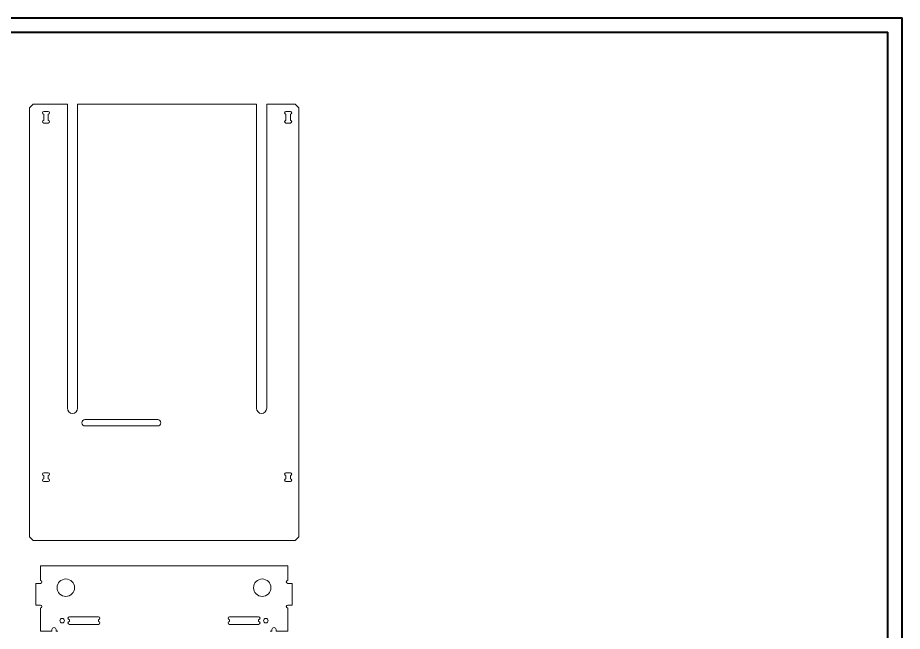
# Model space of a CAD drawing. Header units: millimetres. Extents: x 0 to 1189, y 0 to 841.
# Drawn here: x 581 to 1189, y 419 to 841 of the extents above; entities that cross this region are included whole.
import ezdxf

# ---------------------------------------------------------------- set-up
doc = ezdxf.new("R2010")
doc.units = ezdxf.units.MM

msp = doc.modelspace()

# ---------------------------------------------------------------- linework, layer by layer
at = {"color": 7, "linetype": 'Continuous', "lineweight": 40}
for p, q in [((0.08, 841.21), (1189.08, 841.21)), ((1189.08, 0.21), (1189.08, 841.21)), ((25.08, 831.21), (1179.08, 831.21)), ((1179.08, 10.21), (1179.08, 831.21))]:
    msp.add_line(p, q, dxfattribs=at)
at = {"color": 7, "linetype": 'Continuous', "lineweight": 15}
for p, q in [((591.74, 781.79), (589.24, 779.29)), ((589.24, 484.29), (589.24, 779.29)), ((591.74, 781.79), (615.24, 781.79)), ((615.24, 781.79), (615.24, 572.69)), ((622.24, 781.79), (745.24, 781.79)), ((622.24, 572.69), (622.24, 781.79)), ((745.24, 781.79), (745.24, 572.69)), ((752.24, 781.79), (771.74, 781.79)), ((752.24, 572.69), (752.24, 781.79)), ((774.24, 779.29), (771.74, 781.79)), ((774.24, 779.29), (774.24, 484.29)), ((601.99, 776.79), (598.99, 776.79)), ((598.99, 774.91), (598.99, 770.68)), ((601.99, 770.68), (601.99, 774.91)), ((768.49, 776.79), (765.49, 776.79)), ((765.49, 774.91), (765.49, 770.68)), ((768.49, 770.68), (768.49, 774.91)), ((598.99, 768.79), (601.99, 768.79)), ((765.49, 768.79), (768.49, 768.79)), ((677.34, 564.89), (627.34, 564.89)), ((627.34, 560.59), (677.34, 560.59)), ((601.99, 528.29), (598.99, 528.29)), ((598.99, 526.41), (598.99, 524.18)), ((601.99, 524.18), (601.99, 526.41)), ((768.49, 528.29), (765.49, 528.29)), ((765.49, 526.41), (765.49, 524.18)), ((768.49, 524.18), (768.49, 526.41)), ((598.99, 522.29), (601.99, 522.29)), ((765.49, 522.29), (768.49, 522.29)), ((589.24, 484.29), (591.74, 481.79)), ((771.74, 481.79), (591.74, 481.79)), ((771.74, 481.79), (774.24, 484.29)), ((596.67, 454.37), (596.67, 464.37)), ((596.67, 464.37), (766.67, 464.37)), ((766.67, 464.37), (766.67, 454.37)), ((593.67, 452.37), (593.67, 437.37)), ((596.67, 452.37), (593.67, 452.37)), ((769.67, 452.37), (766.67, 452.37)), ((769.67, 437.37), (769.67, 452.37)), ((593.67, 437.37), (596.67, 437.37)), ((596.67, 419.4), (596.67, 435.37)), ((766.67, 437.37), (769.67, 437.37)), ((766.67, 435.37), (766.67, 419.4)), ((636.67, 429.37), (616.67, 429.37)), ((616.67, 427.37), (616.67, 426.17)), ((636.67, 426.17), (636.67, 427.37)), ((746.67, 429.37), (726.67, 429.37)), ((726.67, 427.37), (726.67, 426.17)), ((746.67, 426.17), (746.67, 427.37)), ((604.67, 420.6), (604.67, 419.4)), ((607.47, 419.4), (607.47, 420.6)), ((616.67, 424.17), (636.67, 424.17)), ((726.67, 424.17), (746.67, 424.17)), ((755.87, 420.6), (755.87, 419.4)), ((758.67, 419.4), (758.67, 420.6)), ((604.67, 419.4), (596.67, 419.4)), ((608.67, 419.4), (607.47, 419.4)), ((755.87, 419.4), (754.67, 419.4)), ((766.67, 419.4), (758.67, 419.4))]:
    msp.add_line(p, q, dxfattribs=at)
for centre, radius in [((614.17, 449.37), 6), ((749.17, 449.37), 6), ((611.67, 426.67), 1.55), ((751.67, 426.67), 1.55)]:
    msp.add_circle(centre, radius, dxfattribs=at)
for centre, radius, start, end in [((598.99, 775.85), 0.942, 90, 270), ((601.99, 775.85), 0.942, 270, 90), ((765.49, 775.85), 0.942, 90, 270), ((768.49, 775.85), 0.942, 270, 90), ((598.99, 769.74), 0.942, 90, 270), ((601.99, 769.74), 0.942, 270, 90), ((765.49, 769.74), 0.942, 90, 270), ((768.49, 769.74), 0.942, 270, 90), ((618.74, 572.69), 3.5, 180, 0), ((748.74, 572.69), 3.5, 180, 0), ((627.34, 562.74), 2.15, 90, 270), ((677.34, 562.74), 2.15, 270, 90), ((598.99, 527.35), 0.942, 90, 270), ((598.99, 523.24), 0.942, 90, 270), ((601.99, 527.35), 0.942, 270, 90), ((601.99, 523.24), 0.942, 270, 90), ((765.49, 527.35), 0.942, 90, 270), ((765.49, 523.24), 0.942, 90, 270), ((768.49, 527.35), 0.942, 270, 90), ((768.49, 523.24), 0.942, 270, 90), ((596.67, 453.37), 1, 270, 90), ((766.67, 453.37), 1, 90, 270), ((596.67, 436.37), 1, 270, 90), ((766.67, 436.37), 1, 90, 270), ((616.67, 428.37), 1, 90, 270), ((616.67, 425.17), 1, 90, 270), ((636.67, 428.37), 1, 270, 90), ((636.67, 425.17), 1, 270, 90), ((726.67, 428.37), 1, 90, 270), ((726.67, 425.17), 1, 90, 270), ((746.67, 428.37), 1, 270, 90), ((746.67, 425.17), 1, 270, 90), ((606.07, 420.6), 1.4, 0, 180), ((757.27, 420.6), 1.4, 0, 180)]:
    msp.add_arc(centre, radius, start, end, dxfattribs=at)

doc.saveas('drawing.dxf')
